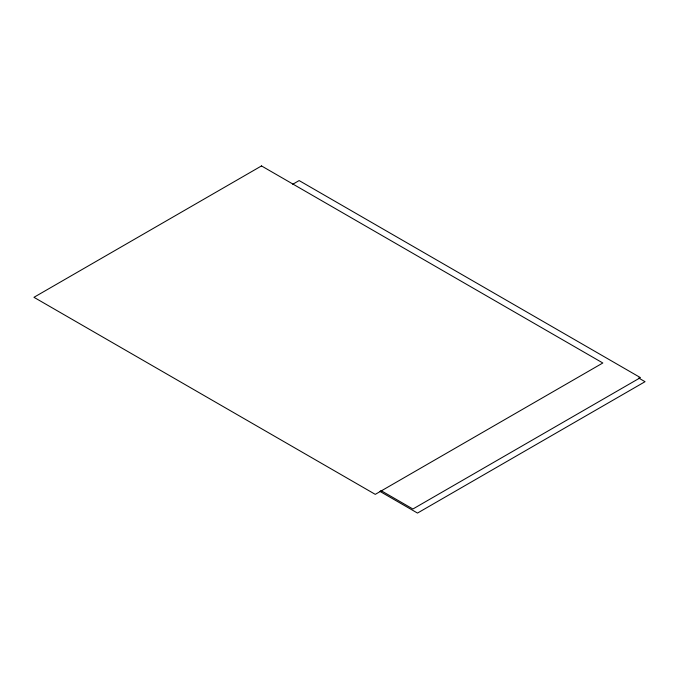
<?xml version="1.0" encoding="UTF-8"?>
<svg xmlns="http://www.w3.org/2000/svg" width="679" height="679" viewBox="0 0 679 679"><rect width="100%" height="100%" fill="white"/><g stroke="black" fill="none" stroke-linecap="round" stroke-linejoin="round"><path stroke-width="1.02" d="M292.708 184.281L299.133 180.572L640.45 377.634L412.9 509.004L380.792 490.467M638.625 377.991L645.05 381.691L417.5 513.069L379.884 491.35M261.5 165.931L33.95 297.309L375.275 494.363L602.825 362.993L261.5 165.931"/></g></svg>
